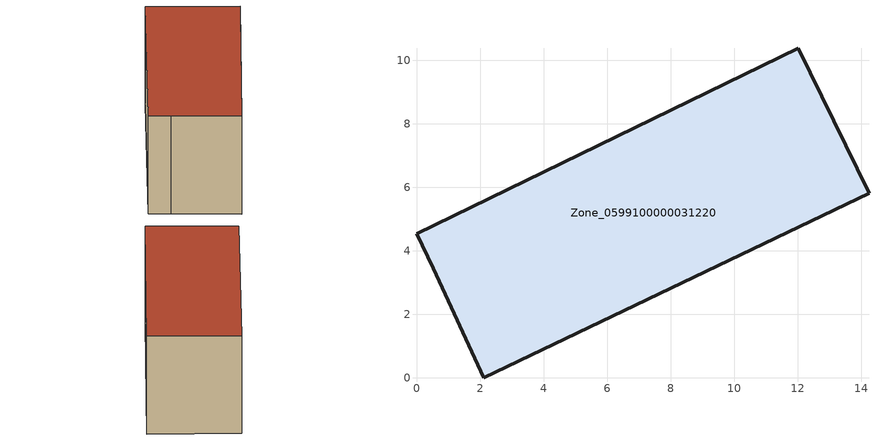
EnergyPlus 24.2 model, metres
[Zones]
Zone_0599100000031220
 floor ground (C_G): 12.02,10.37 14.25,5.81 2.12,0 0.53,3.45 0,4.53 z0
 wall outside (C_F): 14.25,5.81 12.02,10.37 0,4.53 0.53,3.45 2.12,0 14.25,5.81 z0:5.81
 roof outside (C_R): 2.12,0 14.25,5.81 12.02,10.37 0,4.53 0.53,3.45 z5.81
[BUILDING]
Pand.0599100000031220: North Axis=0; Terrain=City; Loads Convergence Tolerance Value=0.04; Temperature Convergence Tolerance Value=0.4; Solar Distribution=FullExterior; Maximum Number of Warmup Days=25; Minimum Number of Warmup Days=1
[Site:Location]
Rotterdam.The.Hague.AP_ZH_NLD Design_Conditions: Latitude=51.96; Longitude=4.45; Time Zone=1; Elevation=-4.5
[SITE:GROUNDTEMPERATURE:BUILDINGSURFACE]
18, 18, 18, 18, 18, 18, 18, 18, 18, 18, 18, 18
[MATERIAL] Thermal Absorptance=0.9; Solar Absorptance=0.7; Visible Absorptance=0.7
Name | Roughness | Thickness | Conductivity | Density | Specific Heat
G.TI.1946-1964 | MediumSmooth | 0.15 | 1 | 540 | 1210
F.TI.1946-1964 | Rough | 0.3 | 0.857143 | 1920 | 840
R.TI.1946-1964 | MediumRough | 0.2 | 0.277778 | 1500 | 1000
[CONSTRUCTION]
C_G: G.TI.1946-1964
C_F: F.TI.1946-1964
C_R: R.TI.1946-1964
[ZONE]
Zone_0599100000031220: Type=1; Multiplier=1; Ceiling Height=Autocalculate; Volume=Autocalculate; Floor Area=autocalculate; Part of Total Floor Area=Yes
[ZONEINFILTRATION:DESIGNFLOWRATE]
Infil_Zone_0599100000031220: Zone or ZoneList or Space or SpaceList=Zone_0599100000031220; Schedule=AlwaysOn; Design Flow Rate Calculation Method=Flow/Area; Flow Rate per Floor Area=0.003; Constant Term Coefficient=1; Temperature Term Coefficient=0; Velocity Term Coefficient=0; Velocity Squared Term Coefficient=0
[HVACTEMPLATE:ZONE:IDEALLOADSAIRSYSTEM]
Zone_0599100000031220: Maximum Heating Supply Air Temperature=50; Minimum Cooling Supply Air Temperature=13; Maximum Heating Supply Air Humidity Ratio=0.0156; Minimum Cooling Supply Air Humidity Ratio=0.0077; Heating Limit=NoLimit; Cooling Limit=NoLimit; Dehumidification Control Type=ConstantSensibleHeatRatio; Cooling Sensible Heat Ratio=0.7; Dehumidification Setpoint=60; Humidification Control Type=None; Humidification Setpoint=30; Outdoor Air Method=None; Outdoor Air Flow Rate per Person=0.00944; Outdoor Air Flow Rate per Zone Floor Area=0; Outdoor Air Flow Rate per Zone=0; Demand Controlled Ventilation Type=None; Outdoor Air Economizer Type=NoEconomizer; Heat Recovery Type=None; Sensible Heat Recovery Effectiveness=0.7; Latent Heat Recovery Effectiveness=0.65
[ZONECONTROL:THERMOSTAT]
ThermostatControl_Zone_0599100000031220: Zone or ZoneList=Zone_0599100000031220; Control Type Schedule=DualSetpointControlType; Control 1=Thermostat_Zone_0599100000031220; Temperature Difference Between Cutout And Setpoint=0
[THERMOSTATSETPOINT:DUALSETPOINT]
Thermostat_Zone_0599100000031220: Heating Setpoint Temperature Schedule=HeatingSetpoint_Zone_0599100000031220; Cooling Setpoint Temperature Schedule=CoolingSetpoint_Zone_0599100000031220
[SCHEDULE:COMPACT]
HeatingSetpoint_Zone_0599100000031220: Through: 12/31, For: AllDays, Until: 24:00, 21
CoolingSetpoint_Zone_0599100000031220: Through: 12/31, For: AllDays, Until: 24:00, 24
DualSetpointControlType: Through: 12/31, For: AllDays, Until: 24:00, 4
AlwaysOn: Through: 12/31, For: AllDays, Until: 24:00, 1
